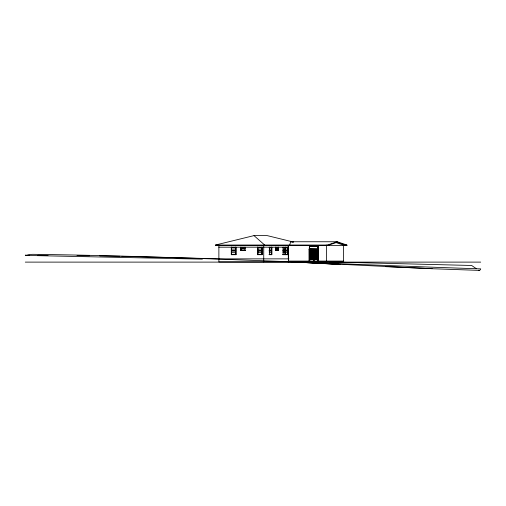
<?xml version="1.0" encoding="UTF-8"?>
<svg xmlns="http://www.w3.org/2000/svg" width="506" height="506" viewBox="0 0 506 506"><rect width="100%" height="100%" fill="white"/><g stroke="black" fill="none" stroke-linecap="round" stroke-linejoin="round"><path stroke-width="0.76" d="M313.575 256.036L313.663 256.144M313.682 256.181L313.998 256.042M314.245 256.15C313.378 255.701 314.941 256.087 313.834 256.074M293.708 242.096L267.206 235.613L253.999 235.613L215.467 245.037L215.467 245.524L346.888 245.524L346.888 245.037L337.179 241.748L290.684 241.748L289.552 245.524M293.822 262.026L432.877 268.756L479.448 270.387L480.46 269.679L480.7 268.876C331.354 263.93 182.09 256.359 32.643 254.316L29.81 254.499L26.527 255.429L25.3 255.188L29.221 255.214M325.282 245.524L326.515 245.106L326.515 261.918M215.467 245.037L327.464 245.037L337.179 241.748M346.888 245.524L337.179 242.235L327.464 245.524L327.464 245.037M335.725 242.235L337.179 242.235M345.32 245.037L346.888 245.037M318.325 246.359L309.343 246.359L309.343 249.104M218.877 247.194L288.61 247.194M245.176 247.333L240.995 247.333L240.995 250.249L245.176 250.249M257.807 247.333L261.981 247.333L261.981 250.805L257.807 250.805M269.097 247.333L271.545 247.333M275.662 247.333L278.11 247.333M282.778 247.333L287.693 247.333L287.693 250.805L282.778 250.805M240.995 248.756L245.106 248.756M275.789 248.756L278.11 248.756M240.995 248.825L245.106 248.825M275.789 248.825L278.11 248.825M231.565 249.104L235.676 249.034M257.807 249.104L261.918 249.034M269.217 249.034L271.545 249.104M282.898 249.104L285.226 249.034M285.365 249.104L287.693 249.034M309.071 261.083L309.046 249.104L318.325 249.104L318.325 261.083L318.299 249.104L318.008 261.083L317.951 249.521M309.046 249.104L318.344 249.414M318.242 249.521L309.425 249.521L309.425 261.083M309.615 249.622L318.008 249.622M310.083 250.09L313.505 250.09L313.492 259.54L310.083 259.54L310.083 250.09L310.096 259.54M275.662 250.249L278.11 250.249M240.875 250.388L245.296 250.388M275.599 250.388L278.18 250.388M245.296 250.527L240.704 250.527L240.704 247.194M235.745 250.805L231.565 250.805L231.565 247.333L235.745 247.333L235.676 250.805M269.097 250.805L271.545 250.805M235.745 250.944L231.565 250.944L231.565 254.417L235.745 254.417M257.807 250.944L261.981 250.944L261.981 254.417L257.807 254.417M269.097 250.944L271.545 250.944M282.778 250.944L287.693 250.944L287.693 254.417L282.778 254.417M310.159 251.621L313.429 251.621M314.409 251.621L317.686 251.621M310.159 251.71L313.429 251.71M314.409 251.71L317.686 251.71M231.565 252.646L235.676 252.715M257.807 252.715L261.918 252.646M269.217 252.715L271.545 252.646M282.898 252.715L285.226 252.646M285.365 252.715L287.693 252.646M310.159 253.196L313.429 253.196M314.409 253.196L317.686 253.196M310.159 253.285L313.429 253.285M314.409 253.285L317.686 253.285M269.097 254.417L271.545 254.417M231.444 254.556L235.866 254.556M257.68 254.556L262.102 254.556M269.711 254.556L271.614 254.556M283.392 254.556L287.756 254.556M269.148 254.695L271.918 254.695L271.918 247.194M282.835 254.695L288.059 254.695L288.059 247.194M310.159 254.771L313.429 254.771M314.409 254.771L317.686 254.771M310.159 254.86L313.429 254.86M314.409 254.86L317.686 254.86M310.159 256.352L313.429 256.352M314.409 256.352L317.686 256.352M310.159 256.434L313.429 256.434M314.409 256.434L317.686 256.434M310.159 257.927L313.429 257.927M314.409 257.927L317.686 257.927M310.159 258.009L313.429 258.009M314.409 258.009L317.686 258.009M218.877 258.863L288.939 258.863M310.159 259.451L313.429 259.451M314.409 259.451L317.686 259.451M288.61 261.083L343.485 261.083M25.3 262.114L480.7 262.114M37.842 255.277L48.032 255.353M77.032 255.619L89.568 255.789M99.752 255.928L120.131 256.283M26.527 255.429L202.394 259.135M121.693 256.321L219.022 258.838M329.665 261.937L471.668 265.479L476.348 268.711M385.819 266.668L432.13 268.667M295.219 262.038L340.627 264.455M294.511 261.963L339.918 264.423M290.684 241.748L292.955 242.159M478.606 270.16L479.448 270.387M335.75 242.488L344.712 245.524M253.999 235.613L264.682 245.037L264.682 245.524M343.485 245.524L343.485 261.918L218.877 261.918L218.877 245.524M318.154 246.359L318.154 249.104M318.053 246.359L318.053 249.104M317.869 246.567L317.869 248.895M317.623 250.09L317.61 259.54M317.534 250.179L317.534 259.451M316.674 250.179L316.674 259.451M316.592 250.179L316.598 259.451M316.516 250.179L316.516 259.451M315.428 250.179L315.428 259.451M314.568 250.179L314.568 259.451M314.473 250.09L314.492 259.54M313.986 249.534L313.973 261.071M313.853 249.534L313.872 261.071M313.372 250.09L313.372 259.54M313.353 250.09L313.353 259.54M312.341 250.179L312.341 259.451M312.265 250.179L312.265 259.451M312.189 250.179L312.189 259.451M311.399 250.179L311.399 259.451M311.323 250.179L311.323 259.451M311.247 250.179L311.247 259.451M310.311 250.179L310.311 259.451M310.216 250.09L310.235 259.54M309.716 249.521L309.716 261.083L309.621 249.414M309.628 246.567L309.628 248.895M309.52 249.521L309.52 261.083M309.451 246.359L309.451 249.104M309.33 249.414L309.337 261.083M288.61 245.524L288.61 261.918M288.306 245.524L288.306 258.863M287.756 247.194L287.756 254.695M287.636 247.194L287.636 254.695M285.365 247.333L285.365 250.805M285.365 250.944L285.365 254.417M285.295 247.194L285.295 254.695M285.175 247.194L285.175 254.695M285.106 247.333L285.106 250.805M285.106 250.944L285.106 254.417M283.132 247.194L283.132 254.695M278.483 247.194L278.483 250.527L275.599 250.527L275.599 247.194M278.18 247.194L278.18 250.527M278.06 247.194L278.06 250.527M277.99 247.333L277.99 250.249M276.023 247.194L276.023 250.527M275.789 247.333L275.789 250.249M275.719 247.194L275.719 250.527M271.614 247.194L271.614 254.695M271.494 247.194L271.494 254.695M269.451 247.194L269.451 254.695M263.74 245.524L263.74 261.918M262.241 247.194L262.241 254.695M262.038 247.194L262.102 254.695L257.51 254.695L257.51 247.194M261.868 247.194L261.868 254.695M257.87 247.333L257.87 250.805M257.87 250.944L257.87 254.417M257.75 247.194L257.75 254.695M257.68 247.194L257.68 254.695M245.056 247.194L245.056 250.527M241.065 247.333L241.065 250.249M240.875 247.194L240.945 250.527M236.005 247.194L236.005 254.695M235.796 247.194L235.866 254.695L231.274 254.695L231.274 247.194M235.676 250.944L235.676 254.417M235.625 247.194L235.625 254.695M231.514 247.194L231.514 254.695M231.444 247.194L231.444 254.695M317.97 246.567L309.527 246.567L309.527 248.895L317.97 248.895L317.97 246.567M317.762 250.09L314.334 250.09L314.352 259.54L317.762 259.54L317.743 250.09M315.655 259.451L315.655 250.179L315.58 259.451"/></g></svg>
